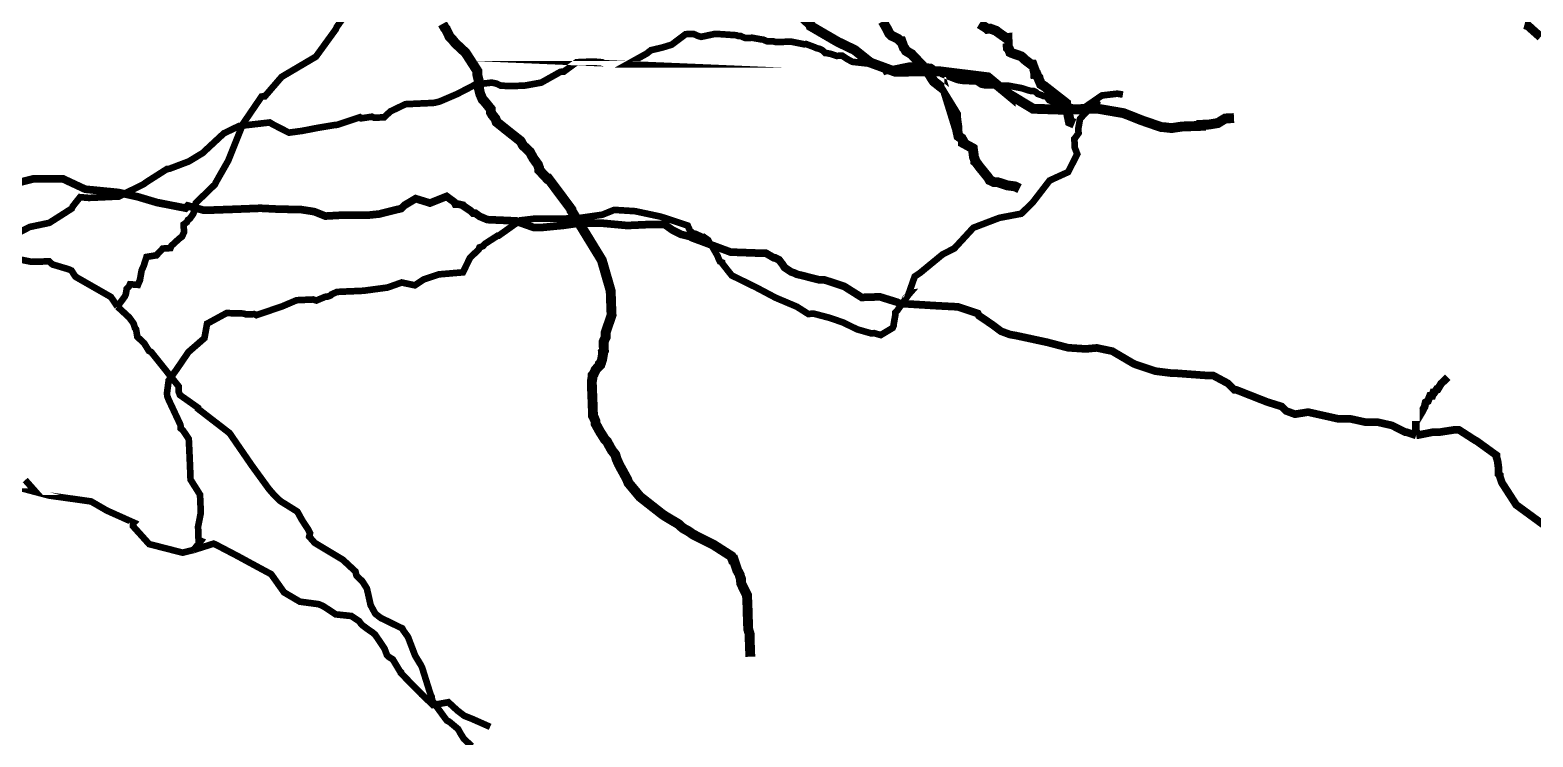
# Model space of a CAD drawing. Extents: x -2418 to 1398, y -3200 to 507.
# Drawn here: x 26.1 to 127.8, y -477 to -429.1 of the extents above; entities that cross this region are included whole.
import ezdxf

# ---------------------------------------------------------------- set-up
doc = ezdxf.new("R2010")
doc.units = 0

msp = doc.modelspace()

# ---------------------------------------------------------------- linework, layer by layer
at = {"color": 4, "const_width": 0.45}
for points in [[(31.97, -447.86), (32.47, -447.18), (32.54, -447.03), (32.6, -446.65), (32.75, -446.5), (32.82, -446.35), (33.36, -446.39), (33.42, -446.24), (33.49, -446.09), (33.61, -445.41), (33.75, -445.1), (33.94, -444.5), (34.53, -444.4), (34.61, -444.39), (35.04, -443.93), (35.56, -443.9), (35.62, -443.75), (36.13, -443.28), (36.34, -443.12), (36.48, -442.82), (36.45, -442.3), (36.67, -442.14), (36.74, -441.99), (36.88, -441.9), (37.09, -441.6), (37.16, -441.44), (37.28, -440.84), (38.57, -439.59), (38.64, -439.44), (39.47, -437.98), (40.47, -435.48), (40.47, -435.48), (41.73, -433.63), (41.95, -433.62), (43.09, -432.3), (43.09, -432.3), (45.41, -430.93), (45.41, -430.93), (46.75, -429.08), (46.82, -428.92), (47.52, -427.92)], [(24.93, -443.04), (26.03, -442.47), (26.03, -442.47), (27.36, -442.19), (28.88, -441.22), (28.95, -441.07), (29.44, -440.45), (30.04, -440.5), (30.04, -440.5), (31.38, -440.44), (31.38, -440.44), (31.98, -440.41), (32.05, -440.41), (33.73, -439.58), (33.95, -439.42), (35.33, -438.54), (35.48, -438.53), (36.8, -438.03), (37.74, -437.46), (39.17, -436.13), (40.2, -435.63), (42.28, -435.39), (42.51, -435.53), (43.58, -436.08), (43.65, -436.07), (44.47, -435.96), (44.47, -435.96), (45.5, -435.76), (46.69, -435.56), (46.84, -435.55), (48.38, -435.04), (48.46, -435.11), (48.53, -435.1), (49.2, -435), (49.35, -435.07), (50.02, -435.04), (50.45, -434.64), (50.45, -434.64), (51.47, -434.15), (51.7, -434.14), (53.04, -434.08), (53.41, -434.06), (53.78, -433.97), (53.78, -433.97), (54.95, -433.47), (54.95, -433.47), (56.05, -432.9), (56.19, -432.82), (56.27, -432.81), (57.31, -432.69), (57.61, -432.75), (57.76, -432.82), (57.91, -432.89), (58.51, -432.93), (59.33, -432.9), (59.55, -432.89), (60.66, -432.69), (61.96, -431.96), (62.18, -431.95), (63.05, -431.31), (63.05, -431.31), (64.17, -431.26), (64.17, -431.26), (64.77, -431.31), (64.92, -431.38), (66.56, -431.45), (66.49, -431.45), (67.8, -430.72), (67.8, -430.72), (68.09, -430.49), (68.16, -430.48), (68.9, -430.3), (69.49, -430.12), (69.49, -430.12), (70.43, -429.41), (70.65, -429.4), (70.95, -429.39), (71.1, -429.45), (71.25, -429.52), (71.48, -429.59), (72.37, -429.4), (72.52, -429.39), (73.86, -429.48), (74.02, -429.54), (74.17, -429.54), (74.32, -429.61), (74.47, -429.67), (74.69, -429.66), (74.84, -429.66), (74.92, -429.65), (75.59, -429.77), (75.67, -429.77), (75.82, -429.84), (75.97, -429.9), (76.35, -429.89), (76.57, -429.95), (77.54, -429.91), (77.54, -429.91), (78.45, -430.09), (78.59, -430.08), (79.13, -430.28), (79.28, -430.35), (79.51, -430.41), (79.66, -430.48), (79.89, -430.69), (79.97, -430.69), (80.27, -430.75), (80.65, -430.88), (80.87, -430.87), (81.02, -430.86), (81.33, -431.07), (81.71, -431.28), (83.59, -431.49), (83.74, -431.56), (83.82, -431.63), (83.98, -431.92), (83.98, -431.92), (84.57, -431.75), (84.57, -431.75), (85.53, -431.55), (85.75, -431.54), (87.03, -431.63), (87.33, -431.84), (87.8, -432.12), (88.86, -432.52), (89.23, -432.58), (90.13, -432.61), (90.44, -432.82), (90.74, -432.88), (90.82, -432.88), (90.82, -432.88), (92.23, -432.89), (92.23, -432.89), (93.21, -433.07), (93.59, -433.2), (93.82, -433.26), (93.97, -433.25), (94.12, -433.32), (94.28, -433.46), (94.5, -433.53), (94.66, -433.6), (94.8, -433.59), (94.88, -433.66), (95.04, -433.88), (95.19, -433.94), (95.42, -434.01), (96.71, -434.4), (96.71, -434.4), (97.45, -434.36), (97.45, -434.36), (98.61, -433.56), (98.61, -433.56), (99.65, -433.44), (99.65, -433.44), (100.03, -433.5), (100.03, -433.5)], [(37.12, -464.35), (37.62, -463.73), (37.46, -463.66), (37.45, -463.21), (37.43, -462.77), (37.61, -461.86), (37.6, -461.49), (37.58, -460.97), (37.56, -460.6), (36.92, -459.58), (36.88, -458.54), (36.83, -457.42), (36.8, -456.83), (36.41, -456.25), (36.25, -456.11), (36.24, -455.88), (35.42, -454.13), (35.34, -453.91), (35.33, -453.69), (35.44, -452.86), (35.94, -452.17), (35.94, -452.17), (36.78, -450.94), (37.86, -450), (38.04, -449.02), (38.04, -449.02), (39.36, -448.3), (40.48, -448.33), (40.7, -448.39), (41.08, -448.38), (41.23, -448.37), (41.38, -448.44), (43.14, -447.84), (43.14, -447.84), (44.1, -447.43), (45.21, -447.38), (45.44, -447.45), (46.03, -447.2), (46.18, -447.19), (46.4, -447.11), (46.47, -447.03), (46.83, -446.87), (47.21, -446.85), (48.62, -446.79), (48.62, -446.79), (50.26, -446.57), (50.26, -446.57), (51.21, -446.23), (52.11, -446.42), (52.7, -446.02), (53.73, -445.68), (53.73, -445.68), (55.36, -445.54), (55.36, -445.54), (55.84, -444.55), (56.42, -444), (56.48, -443.85), (56.71, -443.77), (56.85, -443.61), (57.72, -443.05), (57.79, -443.05), (59.24, -442.02), (60.17, -441.91), (60.17, -441.91), (62.19, -441.9), (62.19, -441.9), (63.23, -441.86), (64.79, -441.64), (65.6, -441.31), (67.02, -441.4), (68.75, -441.77), (68.75, -441.77), (70.57, -442.37), (70.57, -442.37), (70.73, -442.73), (70.81, -442.8), (70.89, -442.88), (71.11, -442.94), (71.57, -443.15), (71.65, -443.14), (71.95, -443.35), (72.03, -443.5), (72.11, -443.64), (72.19, -443.72), (72.27, -443.79), (72.27, -443.86), (72.6, -444.44), (72.68, -444.66), (72.76, -444.81), (72.91, -444.88), (72.92, -444.95), (73.55, -445.75), (75.22, -446.57), (76.52, -447.26), (77.96, -447.87), (78.73, -448.36), (79.1, -448.34), (80.09, -448.6), (80.31, -448.67), (81.07, -448.93), (81.07, -448.93), (82.06, -449.41), (82.97, -449.67), (83.19, -449.66), (83.64, -449.79), (84.44, -449.31), (84.51, -449.16), (84.51, -449.09), (84.63, -448.41), (84.62, -448.26), (84.77, -448.11), (85.54, -447.03), (85.61, -446.95), (85.54, -446.96), (85.94, -445.82), (86.3, -445.58), (87.82, -444.33), (87.82, -444.33), (88.62, -443.92), (88.62, -443.92), (89.91, -442.52), (89.91, -442.52), (91.67, -441.85), (93.15, -441.57), (93.94, -440.79), (93.94, -440.79), (95.07, -439.32), (95.07, -439.32), (96.32, -438.75), (96.32, -438.75), (96.94, -437.53), (96.94, -437.53), (96.77, -437.09), (96.77, -437.09), (96.76, -436.79), (96.76, -436.79), (96.74, -436.5), (96.81, -436.42), (97.03, -436.11), (97.01, -435.81), (97.13, -435.14), (97.99, -434.21), (97.99, -434.21), (98.42, -433.89), (98.42, -433.89)], [(24.88, -444.57), (26.16, -444.83), (26.16, -444.83), (27.2, -444.8), (27.35, -444.8), (27.58, -445.01), (28.49, -445.28), (28.71, -445.35), (28.86, -445.42), (29.1, -445.79), (29.17, -445.86), (31.53, -447.21), (31.53, -447.21), (31.97, -447.86)], [(31.97, -447.86), (32.76, -448.59), (32.92, -448.8), (33.07, -449.02), (33.16, -449.32), (33.23, -449.39), (33.32, -449.91), (33.78, -450.34), (34.1, -450.86), (34.25, -450.93), (36.11, -453.26), (36.12, -453.63), (36.2, -453.85), (37.42, -454.71), (37.42, -454.78), (39.56, -456.43), (41.07, -458.63), (41.07, -458.63), (42.24, -460.24), (42.63, -460.68), (43.01, -461.04), (44.15, -461.75), (44.23, -461.89), (44.31, -462.04), (44.47, -462.33), (44.86, -462.92), (45.01, -463.21), (44.95, -463.44), (45.33, -463.87), (47.23, -465.01), (48.08, -465.8), (48.16, -466.1), (48.54, -466.46), (48.78, -466.83), (48.86, -466.97), (49.11, -468.08), (49.27, -468.38), (49.43, -468.67), (49.81, -468.96), (49.96, -469.03), (51.25, -469.66), (51.33, -469.81), (51.64, -470.24), (52.12, -471.5), (52.52, -472.16), (52.59, -472.3), (53.17, -474.15), (53.25, -474.3), (53.26, -474.52), (54.11, -475.69), (54.27, -475.9), (54.42, -475.97), (55.03, -476.48), (55.19, -476.77), (55.42, -477.14), (55.96, -477.64)], [(25.73, -459.61), (26.43, -460.4), (26.36, -460.4), (27.34, -460.66), (27.34, -460.66), (28.99, -460.89), (28.99, -460.89), (30.19, -461.06), (30.19, -461.06), (31.26, -461.68), (33.09, -462.5), (33.02, -462.58), (33.02, -462.73), (34.12, -463.95), (36.38, -464.53), (36.38, -464.53), (37.12, -464.35), (37.12, -464.35)], [(37.12, -464.35), (38.48, -463.92), (38.64, -463.99), (40.09, -464.75), (41.23, -465.37), (41.23, -465.37), (42.38, -465.99), (43.25, -467.22), (43.25, -467.22), (44.32, -467.85), (44.32, -467.85), (45.6, -468.02), (45.9, -468.15), (46.75, -468.71), (46.75, -468.71), (47.8, -468.82), (47.8, -468.82), (48.33, -469.17), (48.49, -469.39), (48.57, -469.46), (48.95, -469.74), (49.26, -469.95), (49.42, -470.09), (50.05, -471.03), (50.05, -471.03), (50.22, -471.48), (50.3, -471.55), (50.38, -471.62), (50.61, -471.76), (51.09, -472.56), (51.17, -472.63), (51.17, -472.7), (52.57, -474.13), (53.33, -474.85), (54.37, -474.66), (54.37, -474.66), (54.99, -475.23), (54.99, -475.23), (55.45, -475.58), (55.45, -475.58), (55.98, -475.79), (55.98, -475.79), (57.2, -476.33), (57.2, -476.33)]]:
    msp.add_lwpolyline(points, dxfattribs=at)
at = {"color": 5, "const_width": 0.67}
for points in [[(77.75, -427.72), (78.9, -428.8), (78.91, -428.87), (80.73, -429.93), (80.73, -429.93), (81.87, -430.48), (82.95, -431.34), (82.95, -431.34), (84.61, -431.95), (84.61, -431.95), (87.59, -431.92), (90.89, -432.33), (90.89, -432.33), (92.43, -433.61), (92.43, -433.54), (93.95, -434.46), (96.12, -434.53), (96.12, -434.53), (98.28, -434.45), (100.08, -434.76), (101.29, -435.24), (102.65, -435.71), (102.8, -435.71), (103.32, -435.77), (103.32, -435.77), (104.07, -435.66), (104.14, -435.66), (105.33, -435.62), (105.33, -435.55), (105.85, -435.53), (105.85, -435.53), (106.45, -435.43), (106.45, -435.43), (106.96, -435.12), (106.96, -435.12), (107.55, -435.09)], [(83.77, -428.54), (84.07, -429.06), (84.22, -429.36), (84.37, -429.51), (84.82, -429.73), (84.97, -429.88), (85.04, -429.88), (85.2, -430.32), (85.27, -430.39), (85.35, -430.54), (85.72, -430.76), (86.7, -431.8), (86.7, -431.8), (87, -432.24), (87.08, -432.39), (87.23, -432.61), (87.98, -433.2), (88.28, -434.17), (88.28, -434.09), (88.74, -434.84), (88.74, -435.06), (88.82, -435.65), (88.82, -435.95), (88.9, -436.32), (89.12, -436.47), (89.2, -436.62), (89.2, -436.77), (89.87, -437.14), (89.87, -437.14), (89.95, -437.73), (90.03, -437.95), (90.03, -438.03), (90.11, -438.1), (90.33, -438.4), (90.93, -439.14), (91.01, -439.29), (91.01, -439.29), (91.31, -439.43), (91.53, -439.43), (92.21, -439.65), (92.73, -439.72), (93.03, -439.87)], [(53.98, -428.71), (54.14, -429), (54.21, -429.07), (54.46, -429.59), (54.61, -429.73), (54.84, -430.02), (54.92, -430.09), (55.54, -430.67), (56.33, -431.9), (56.34, -432.2), (56.43, -432.57), (56.44, -433.09), (56.53, -433.46), (56.69, -433.83), (56.77, -433.9), (57.24, -434.48), (57.25, -434.7), (57.33, -434.85), (57.56, -435.14), (57.64, -435.36), (58.26, -435.86), (59.26, -436.65), (59.42, -436.94), (59.8, -437.3), (59.88, -437.37), (60.12, -437.81), (60.43, -438.24), (60.51, -438.46), (60.52, -438.61), (61.06, -439.19), (61.14, -439.19), (62.55, -441.08), (62.7, -441.29), (62.71, -441.37), (64.76, -444.72), (65.36, -446.8), (65.36, -446.8), (65.4, -447.99), (65.42, -448.44), (65.01, -449.64), (65.02, -449.94), (64.95, -450.09), (64.88, -450.24), (64.88, -450.32), (64.9, -450.84), (64.83, -450.92), (64.84, -451.07), (64.78, -451.44), (64.71, -451.67), (64.64, -451.74), (64.64, -451.82), (64.35, -452.13), (64.28, -452.28), (64.21, -452.43), (64.14, -452.51), (64.14, -452.58), (64.08, -452.96), (64.1, -453.55), (64.12, -454), (64.13, -454.3), (64.15, -454.82), (64.16, -455.26), (64.24, -455.41), (64.33, -455.63), (64.33, -455.78), (64.65, -456.36), (64.89, -456.73), (64.97, -456.87), (65.12, -457.02), (65.36, -457.46), (65.44, -457.6), (65.67, -457.89), (65.76, -458.19), (65.92, -458.55), (66, -458.7), (66.08, -458.85), (66.16, -458.99), (66.48, -459.58), (66.56, -459.8), (66.8, -460.09), (67.34, -460.74), (68.88, -461.95), (69.1, -462.09), (69.94, -462.59), (70.25, -462.87), (70.63, -463.08), (70.94, -463.3), (72.31, -463.99), (73.53, -464.77), (73.61, -464.99), (73.68, -464.99), (73.93, -465.73), (74.01, -465.87), (74.09, -466.02), (74.1, -466.09), (74.1, -466.09), (74.18, -466.31), (74.19, -466.61), (74.59, -467.42), (74.59, -467.49), (74.62, -468.16), (74.63, -468.53), (74.64, -468.9), (74.64, -468.9), (74.67, -469.72), (74.76, -470.02), (74.76, -470.09), (74.78, -470.76), (74.79, -470.99), (74.81, -471.58), (74.81, -471.58)], [(90.32, -428.7), (90.77, -428.98), (90.85, -429.05), (91.07, -429.04), (91.45, -429.18), (91.53, -429.25), (92.14, -429.68), (92.22, -429.67), (92.23, -430.12), (92.23, -430.12), (92.23, -430.12), (92.24, -430.34), (92.32, -430.41), (92.4, -430.63), (92.55, -430.7), (93.15, -430.91), (93.23, -430.98), (93.46, -431.19), (93.85, -431.48), (93.92, -431.48), (94.08, -431.92), (94.09, -432.07), (94.16, -432.06), (94.25, -432.28), (94.32, -432.36), (94.33, -432.43), (94.49, -432.8), (94.72, -432.94), (96.18, -434.08), (96.18, -434.15), (96.35, -434.89), (96.36, -434.97), (96.44, -435.34), (96.44, -435.34), (96.75, -435.47), (96.75, -435.47)]]:
    msp.add_lwpolyline(points, dxfattribs=at)
at = {"color": 10, "const_width": 0.6}
msp.add_lwpolyline([(127.21, -428.77), (127.44, -428.83), (127.52, -428.9), (127.67, -429.04), (128.3, -429.6)], dxfattribs=at)
at = {"color": 90, "const_width": 0.52}
for points in [[(25.43, -439.42), (26.33, -439.2), (26.33, -439.2), (28.27, -439.2), (29.79, -439.91), (32.03, -440.13), (33.37, -440.43), (33.37, -440.43), (34.64, -440.81), (34.64, -440.81), (36.58, -441.19), (36.73, -441.04), (37.84, -441.34), (37.92, -441.34), (39.86, -441.27), (39.86, -441.27), (41.65, -441.2), (43.06, -441.27), (44.33, -441.28), (45.3, -441.43), (46.05, -441.73), (47.31, -441.66), (47.39, -441.66), (48.06, -441.66), (48.06, -441.66), (49.03, -441.66), (49.7, -441.59), (49.7, -441.59), (50.6, -441.36), (50.6, -441.36), (51.19, -441.22), (51.19, -441.22), (51.42, -440.99), (51.42, -440.99), (52.16, -440.55), (53.13, -440.85), (53.13, -440.85), (54.25, -440.4), (54.25, -440.4), (54.77, -440.78), (54.85, -440.93), (55.07, -440.93), (55.37, -441), (55.44, -441.08), (55.89, -441.38), (55.96, -441.45), (56.04, -441.53), (56.19, -441.53), (56.49, -441.75), (57.01, -441.97), (57.01, -441.97), (58.8, -442.05), (58.95, -442.05), (59.09, -442.13), (60.14, -442.5), (60.29, -442.5), (60.73, -442.5), (60.73, -442.5), (62.15, -442.36), (63.2, -442.21), (64.76, -442.21), (66.48, -442.37), (67.97, -442.3), (69.01, -442.3), (69.53, -442.67), (69.98, -442.9), (70.13, -442.97), (70.73, -443.12), (70.87, -443.2), (73.48, -444.17), (75.64, -444.25), (75.87, -444.25), (76.39, -444.55), (76.46, -444.55), (76.76, -444.7), (76.99, -445), (77.13, -445.22), (77.36, -445.37), (77.58, -445.52), (77.8, -445.59), (77.95, -445.67), (78.25, -445.74), (79.44, -446.04), (79.82, -446.05), (81.16, -446.49), (82.35, -447.24), (83.58, -447.2), (83.58, -447.2), (84.77, -447.57), (84.92, -447.65), (87.38, -447.8), (88.87, -447.88), (90.21, -448.33), (90.29, -448.48), (91.18, -449.08), (91.78, -449.53), (92.37, -449.75), (92.82, -449.83), (94.91, -450.28), (96.32, -450.65), (97.52, -450.73), (98.26, -450.66), (99.31, -450.88), (100.72, -451.71), (100.87, -451.78), (102.21, -452.23), (102.21, -452.23), (103.4, -452.38), (103.4, -452.38), (103.7, -452.38), (105.87, -452.54), (106.16, -452.54), (107.13, -453.06), (107.58, -453.51), (107.73, -453.51), (109.81, -454.33), (110.78, -454.63), (110.86, -454.71), (111.08, -454.93), (111.68, -455.15), (112.57, -455.01), (114.58, -455.46), (115.4, -455.46), (116.45, -455.69), (117.27, -455.69), (117.27, -455.69), (118.24, -455.91), (118.24, -455.91), (119.13, -456.36), (119.21, -456.36), (119.88, -456.59)], [(119.88, -456.59), (119.85, -455.61), (119.85, -455.69), (120.3, -454.94), (120.37, -454.79), (120.45, -454.65), (120.52, -454.35), (120.67, -454.27), (120.82, -453.9), (120.97, -453.9), (121.04, -453.68), (121.12, -453.68), (121.27, -453.46), (121.34, -453.46), (121.57, -453.08), (121.72, -452.94), (122.02, -452.64), (122.02, -452.64)], [(119.88, -456.59), (121, -456.37), (121.44, -456.37), (122.41, -456.22), (122.79, -456.22), (123.6, -456.74), (123.83, -456.89), (123.98, -456.97), (125.32, -457.94), (125.32, -458.09), (125.39, -458.31), (125.46, -458.83), (125.46, -459.21), (125.54, -459.28), (125.54, -459.36), (125.69, -459.8), (126.65, -461.29), (127.99, -462.27), (129.41, -463.31)]]:
    msp.add_lwpolyline(points, dxfattribs=at)

doc.saveas('drawing.dxf')
